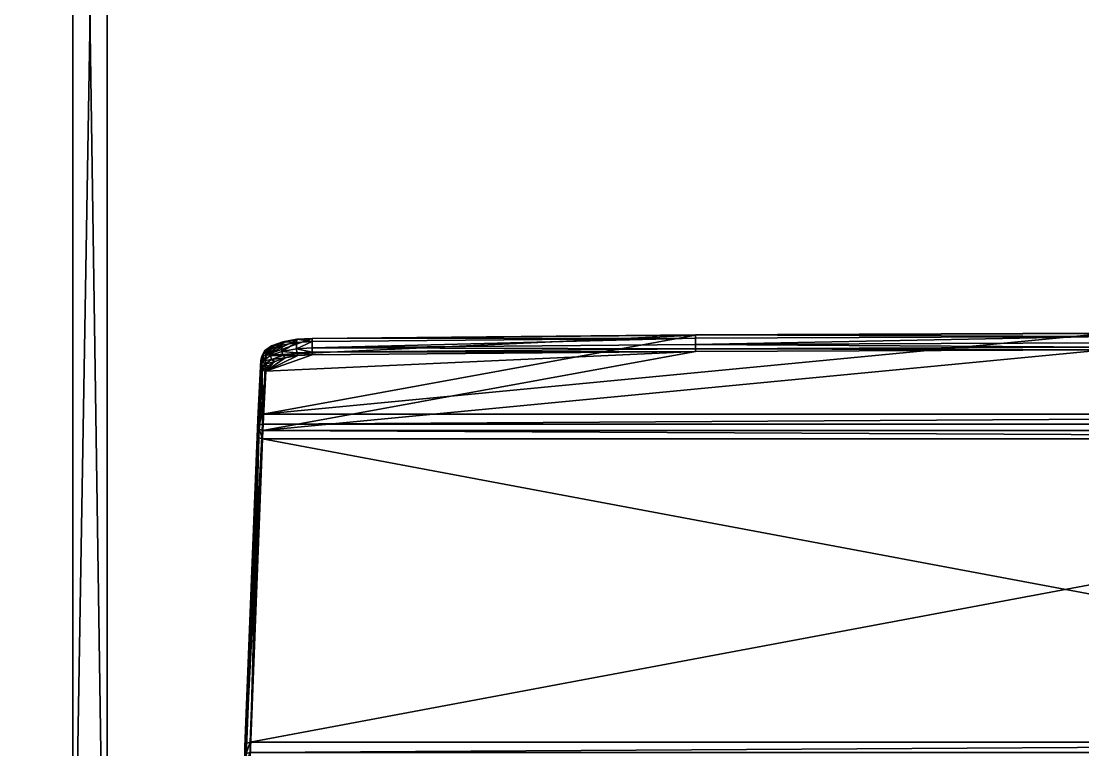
# Model space of a CAD drawing. Extents: x -0.75 to 2.5, y -6.86 to 0.72.
# Drawn here: x 0.315 to 0.6236, y -0.2118 to 0 of the extents above; entities that cross this region are included whole.
import ezdxf

# ---------------------------------------------------------------- set-up
doc = ezdxf.new("R2010")
doc.units = 0
doc.layers.add('72OFGO2D01_GRAFIK', color=1, linetype='CONTINUOUS')
doc.layers.add('72VIAI3D_ANY', color=1, linetype='CONTINUOUS')

# ---------------------------------------------------------------- blocks, each defined once
blk = doc.blocks.new('OB__000047')
at = {"layer": '72VIAI3D_ANY'}
mesh = blk.add_polyface(dxfattribs=at)
corners = [(0.04, -0.12258, 0.08705), (0.04, -0.09231, 0.00621), (0.04, -0.13488, 0.07995), (0.04, -0.08223, 0.01721), (0.039, -0.08986, 0.00153), (0.001, -0.08763, 0.00039), (0.001, -0.08986, 0.00153), (0.039, -0.09163, 0.0033), (0.001, -0.09163, 0.0033), (0.039, -0.09302, 0.00545), (0.001, -0.09302, 0.00545), (0, -0.08223, 0.01721), (0, -0.13488, 0.07995), (0, -0.09231, 0.00621), (0, -0.12258, 0.08705), (0.039, -0.13574, 0.07945), (0.001, -0.13574, 0.07945), (0.039, -0.12308, 0.08792), (0.001, -0.13538, 0.08082), (0.001, -0.12308, 0.08792), (0.039, -0.13538, 0.08082), (0.039, -0.08154, 0.01796), (0.001, -0.12171, 0.08755), (0.001, -0.08154, 0.01796), (0.039, -0.12171, 0.08755), (0.04, -0.09085, 0.00393), (0.04, -0.08731, 0.00135), (0.04, -0.08926, 0.00235), (0, -0.08731, 0.00135), (0, -0.09085, 0.00393), (0, -0.08926, 0.00235), (0.039, -0.08763, 0.00039), (0.015, -0.09163, 0.0033), (0.015, -0.75362, 0.00153), (0.015, -0.08986, 0.00153), (0.015, -0.09302, 0.00545), (0.015, -0.75185, 0.0033), (0.015, -0.12451, 0.06), (0.015, -0.75047, 0.00545), (0.025, -0.12451, 0.06), (0.015, -0.71897, 0.06), (0.025, -0.09302, 0.00545), (0.025, -0.71897, 0.06), (0.025, -0.09163, 0.0033), (0.025, -0.75047, 0.00545), (0.025, -0.08986, 0.00153), (0.025, -0.75185, 0.0033), (0.025, -0.08763, 0.00039), (0.025, -0.75362, 0.00153), (0.025, -0.08516), (0.025, -0.75586, 0.00039), (0.015, -0.08516), (0.025, -0.75833), (0.015, -0.08763, 0.00039), (0.015, -0.75833), (0.015, -0.75586, 0.00039)]
mesh.append_faces([[corners[k] for k in face] for face in [(12, 18, 16), (14, 22, 19), (15, 20, 2), (0, 17, 24)]], dxfattribs={"color": 9})
mesh.append_faces([[corners[k] for k in face] for face in [(0, 1, 2), (4, 5, 6), (7, 6, 8), (6, 7, 4), (8, 9, 7), (12, 11, 14), (15, 10, 16), (17, 18, 19), (18, 17, 20), (21, 22, 23), (22, 21, 24), (25, 26, 27), (28, 29, 30), (16, 13, 12), (29, 10, 8), (12, 19, 18), (19, 12, 14), (18, 15, 16), (15, 18, 20), (23, 14, 11), (14, 23, 22), (22, 17, 19), (17, 22, 24), (8, 30, 29), (30, 8, 6), (2, 9, 15), (7, 1, 25), (0, 20, 17), (20, 0, 2), (3, 24, 21), (24, 3, 0), (27, 31, 4), (25, 4, 7), (4, 25, 27), (39, 40, 37), (41, 42, 39), (51, 52, 49), (53, 54, 51)]], dxfattribs={"vtx0": -1, "color": 9})
mesh.append_faces([[corners[k] for k in face] for face in [(32, 33, 34), (35, 36, 32), (37, 38, 35), (43, 44, 41), (45, 46, 43), (47, 48, 45), (49, 50, 47), (34, 55, 53)]], dxfattribs={"vtx0": -1, "vtx1": -1, "color": 9})
mesh.append_faces([[corners[k] for k in face] for face in [(1, 0, 3), (9, 8, 10), (11, 12, 13), (10, 15, 9), (13, 16, 10), (10, 29, 13), (9, 2, 1), (1, 7, 9)]], dxfattribs={"vtx0": -1, "vtx2": -1, "color": 9})
mesh = blk.add_polyface(dxfattribs=at)
corners = [(0.04, -0.7209, 0.08705), (0.04, -0.75117, 0.00621), (0.04, -0.76126, 0.01721), (0.04, -0.70861, 0.07995), (0.001, -0.75586, 0.00039), (0.039, -0.75362, 0.00153), (0.001, -0.75362, 0.00153), (0.039, -0.75185, 0.0033), (0.001, -0.75185, 0.0033), (0.039, -0.75047, 0.00545), (0.001, -0.75047, 0.00545), (0, -0.76126, 0.01721), (0, -0.70861, 0.07995), (0, -0.7209, 0.08705), (0, -0.75117, 0.00621), (0.039, -0.70774, 0.07945), (0.001, -0.70774, 0.07945), (0.039, -0.7204, 0.08792), (0.001, -0.70811, 0.08082), (0.039, -0.70811, 0.08082), (0.001, -0.7204, 0.08792), (0.039, -0.76195, 0.01796), (0.001, -0.72177, 0.08755), (0.039, -0.72177, 0.08755), (0.001, -0.76195, 0.01796), (0.04, -0.75617, 0.00135), (0.04, -0.75264, 0.00393), (0.04, -0.75422, 0.00235), (0, -0.75264, 0.00393), (0, -0.75617, 0.00135), (0, -0.75422, 0.00235), (0.039, -0.75586, 0.00039), (0.015, -0.75362, 0.00153), (0.015, -0.09163, 0.0033), (0.015, -0.75185, 0.0033), (0.015, -0.09302, 0.00545), (0.015, -0.75047, 0.00545), (0.015, -0.12451, 0.06), (0.015, -0.71897, 0.06), (0.025, -0.12451, 0.06), (0.025, -0.71897, 0.06), (0.025, -0.09302, 0.00545), (0.025, -0.75047, 0.00545), (0.025, -0.09163, 0.0033), (0.025, -0.75185, 0.0033), (0.025, -0.08986, 0.00153), (0.025, -0.75362, 0.00153), (0.025, -0.08763, 0.00039), (0.025, -0.75586, 0.00039), (0.025, -0.08516), (0.025, -0.75833), (0.015, -0.08516), (0.015, -0.75833), (0.015, -0.08763, 0.00039), (0.015, -0.75586, 0.00039), (0.015, -0.08986, 0.00153)]
mesh.append_faces([[corners[k] for k in face] for face in [(16, 18, 12), (20, 22, 13), (3, 19, 15), (23, 17, 0)]], dxfattribs={"color": 9})
mesh.append_faces([[corners[k] for k in face] for face in [(1, 0, 3), (4, 5, 6), (7, 6, 5), (6, 7, 8), (9, 8, 7), (11, 12, 13), (10, 15, 16), (17, 18, 19), (18, 17, 20), (21, 22, 23), (22, 21, 24), (25, 26, 27), (28, 29, 30), (14, 16, 12), (10, 28, 8), (12, 20, 13), (20, 12, 18), (18, 15, 19), (15, 18, 16), (24, 13, 22), (13, 24, 11), (22, 17, 23), (17, 22, 20), (8, 30, 6), (30, 8, 28), (9, 3, 15), (1, 7, 26), (0, 19, 3), (19, 0, 17), (2, 23, 0), (23, 2, 21), (31, 27, 5), (26, 5, 27), (5, 26, 7), (36, 37, 38), (38, 39, 40), (48, 49, 50), (50, 51, 52)]], dxfattribs={"vtx0": -1, "color": 9})
mesh.append_faces([[corners[k] for k in face] for face in [(0, 1, 2), (8, 9, 10), (12, 11, 14), (15, 10, 9), (16, 14, 10), (28, 10, 14), (3, 9, 1), (7, 1, 9), (32, 33, 34), (34, 35, 36), (40, 41, 42), (42, 43, 44), (44, 45, 46), (46, 47, 48), (52, 53, 54), (54, 55, 32)]], dxfattribs={"vtx0": -1, "vtx1": -1, "color": 9})
blk = doc.blocks.new('OB__000051')
at = {"layer": '72VIAI3D_ANY'}
blk.add_blockref('OB__000047', (0.315001, 0.421741, 0.236), dxfattribs=at)
blk = doc.blocks.new('72VIAI3D__000052')
at = {"layer": '72VIAI3D_ANY'}
blk.add_blockref('OB__000051', (0, 0), dxfattribs=at)
blk = doc.blocks.new('72VIAI3D__000053')
at = {"layer": '72VIAI3D_ANY'}
blk.add_blockref('72VIAI3D__000052', (0, 0), dxfattribs=at)
blk = doc.blocks.new('OB__000068')
at = {"layer": '72VIAI3D_ANY'}
mesh = blk.add_polyface(dxfattribs=at)
corners = [(0.00525, -0.02824, 0.54774), (0.49483, -0.0307, 0.5423), (0.00517, -0.0307, 0.5423), (0.4985, -0.12327, 0.35776), (0.0015, -0.12327, 0.35776), (0.0015, -0.12434, 0.34248), (0.4985, -0.12184, 0.34903), (0.0015, -0.12184, 0.34903), (0.4985, -0.11887, 0.35538), (0.0015, -0.11887, 0.35538), (0.49487, -0.0264, 0.53972), (0.00513, -0.0264, 0.53972), (0.49477, -0.02354, 0.54591), (0.00523, -0.02354, 0.54591), (0.49475, -0.02824, 0.54774), (0.25, -0.00478, 0.60877), (0.13101, -0.00332, 0.60836), (0.25, -0.00093, 0.60904), (0.25, -0.00282, 0.60969), (0.13101, -0.00143, 0.60771), (0.01961, -0.00429, 0.60571), (0.01961, -0.00242, 0.605), (0.25, -0.00005, 0.60715), (0.13101, -0.00054, 0.60582), (0.13101, -0.00527, 0.60745), (0.00611, -0.01106, 0.59224), (0.01961, -0.00623, 0.60484), (0.01961, -0.00156, 0.60306), (0.00611, -0.00639, 0.59046), (0.25, 0, 0.60832), (0.13101, -0.0005, 0.60699), (0.13101, -0.00452, 0.60838), (0.25, -0.00402, 0.6097), (0.01961, -0.00547, 0.60576), (0.01961, -0.0015, 0.60425), (0.01544, -0.0018, 0.60243)]
mesh.append_faces([[corners[k] for k in face] for face in [(19, 20, 21), (20, 31, 33), (34, 19, 21)]], dxfattribs={"vtx0": -1, "color": 9})
mesh.append_faces([[corners[k] for k in face] for face in [(0, 1, 2), (2, 3, 4), (5, 6, 7), (7, 8, 9), (9, 10, 11), (11, 12, 13), (16, 17, 18), (17, 16, 19), (20, 19, 16), (24, 25, 26), (27, 28, 23), (13, 23, 28)]], dxfattribs={"vtx0": -1, "vtx1": -1, "color": 9})
mesh.append_faces([[corners[k] for k in face] for face in [(14, 0, 15)]], dxfattribs={"vtx0": -1, "vtx1": -1, "vtx2": -1, "color": 9})
mesh.append_faces([[corners[k] for k in face] for face in [(13, 22, 23), (0, 24, 15), (23, 29, 30), (29, 23, 22), (30, 17, 19), (17, 30, 29), (15, 31, 32), (31, 15, 24), (32, 16, 18), (16, 32, 31), (31, 20, 16), (24, 33, 31), (33, 24, 26), (27, 30, 34), (30, 27, 23), (19, 34, 30), (34, 35, 27)]], dxfattribs={"vtx0": -1, "vtx2": -1, "color": 9})
mesh.append_faces([[corners[k] for k in face] for face in [(0, 25, 24)]], dxfattribs={"vtx1": -1, "vtx2": -1, "color": 9})
mesh = blk.add_polyface(dxfattribs=at)
corners = [(0.36899, -0.00332, 0.60836), (0.25, -0.00093, 0.60904), (0.36899, -0.00143, 0.60771), (0.25, -0.00282, 0.60969), (0.4804, -0.00429, 0.60571), (0.4804, -0.00242, 0.605), (0.49483, -0.0307, 0.5423), (0.00525, -0.02824, 0.54774), (0.49475, -0.02824, 0.54774), (0.4985, -0.12327, 0.35776), (0.00517, -0.0307, 0.5423), (0.4985, -0.12642, 0.35103), (0.0015, -0.12327, 0.35776), (0.4985, -0.12184, 0.34903), (0.0015, -0.12434, 0.34248), (0.4985, -0.12434, 0.34248), (0.4985, -0.11887, 0.35538), (0.0015, -0.12184, 0.34903), (0.49487, -0.0264, 0.53972), (0.0015, -0.11887, 0.35538), (0.49477, -0.02354, 0.54591), (0.00513, -0.0264, 0.53972), (0.36899, -0.00054, 0.60582), (0.25, -0.00005, 0.60715), (0.48039, -0.00623, 0.60484), (0.49389, -0.01106, 0.59224), (0.36899, -0.00527, 0.60745), (0.49389, -0.00639, 0.59046), (0.48039, -0.00156, 0.60306), (0.00523, -0.02354, 0.54591), (0.25, -0.00478, 0.60877), (0.25, 0, 0.60832), (0.36899, -0.0005, 0.60699), (0.36899, -0.00452, 0.60838), (0.25, -0.00402, 0.6097), (0.4804, -0.00547, 0.60576), (0.4804, -0.0015, 0.60425)]
mesh.append_faces([[corners[k] for k in face] for face in [(4, 2, 5), (33, 4, 35), (2, 36, 5)]], dxfattribs={"vtx0": -1, "color": 9})
mesh.append_faces([[corners[k] for k in face] for face in [(6, 7, 8), (9, 10, 6), (11, 12, 9), (13, 14, 15), (16, 17, 13), (18, 19, 16), (20, 21, 18), (24, 25, 26), (22, 27, 28), (22, 31, 23), (31, 22, 32), (32, 1, 31), (1, 32, 2), (30, 33, 26), (33, 30, 34), (34, 0, 33), (0, 34, 3), (4, 33, 0), (26, 35, 24), (35, 26, 33), (28, 32, 22), (32, 28, 36), (36, 2, 32)]], dxfattribs={"vtx0": -1, "vtx1": -1, "color": 9})
mesh.append_faces([[corners[k] for k in face] for face in [(29, 20, 23)]], dxfattribs={"vtx0": -1, "vtx1": -1, "vtx2": -1, "color": 9})
mesh.append_faces([[corners[k] for k in face] for face in [(0, 1, 2), (1, 0, 3), (2, 4, 0), (26, 25, 8)]], dxfattribs={"vtx0": -1, "vtx2": -1, "color": 9})
mesh.append_faces([[corners[k] for k in face] for face in [(22, 23, 20), (30, 26, 8)]], dxfattribs={"vtx1": -1, "vtx2": -1, "color": 9})
mesh = blk.add_polyface(dxfattribs=at)
corners = [(0.00747, -0.0065, 0.59994), (0.01079, -0.00344, 0.60232), (0.01079, -0.00531, 0.60304), (0.01497, -0.00268, 0.60431), (0.01497, -0.00455, 0.60503), (0.01961, -0.00242, 0.605), (0.01961, -0.00429, 0.60571), (0.01961, -0.00156, 0.60306), (0.01544, -0.0018, 0.60243), (0.00611, -0.00639, 0.59046), (0.01168, -0.00248, 0.60064), (0.0087, -0.00355, 0.59786), (0.01961, -0.00623, 0.60484), (0.00611, -0.01106, 0.59224), (0.01544, -0.00647, 0.60421), (0.01168, -0.00715, 0.60242), (0.0087, -0.00822, 0.59964), (0.01101, -0.0025, 0.60164), (0.00778, -0.00366, 0.59862), (0.01101, -0.00647, 0.60315), (0.00778, -0.00763, 0.60013), (0.01509, -0.00176, 0.60358), (0.01509, -0.00573, 0.60509), (0.01961, -0.00547, 0.60576), (0.01961, -0.0015, 0.60425)]
mesh.append_faces([[corners[k] for k in face] for face in [(0, 1, 2), (3, 2, 1), (2, 3, 4), (5, 4, 3), (4, 5, 6), (11, 17, 18), (17, 11, 10), (1, 18, 17), (0, 19, 20), (19, 0, 2), (20, 15, 16), (15, 20, 19), (3, 17, 21), (17, 3, 1), (21, 10, 8), (10, 21, 17), (19, 14, 15), (14, 19, 22), (2, 22, 19), (22, 2, 4), (22, 12, 14), (4, 23, 22), (23, 4, 6), (5, 21, 24), (21, 5, 3), (8, 24, 21)]], dxfattribs={"vtx0": -1, "color": 9})
mesh.append_faces([[corners[k] for k in face] for face in [(12, 13, 14), (14, 13, 15), (15, 13, 16)]], dxfattribs={"vtx0": -1, "vtx1": -1, "color": 9})
mesh.append_faces([[corners[k] for k in face] for face in [(12, 22, 23)]], dxfattribs={"vtx0": -1, "vtx2": -1, "color": 9})
mesh.append_faces([[corners[k] for k in face] for face in [(7, 8, 9), (8, 10, 9), (10, 11, 9)]], dxfattribs={"vtx1": -1, "vtx2": -1, "color": 9})
mesh = blk.add_polyface(dxfattribs=at)
corners = [(0.00374, -0.02684, 0.54719), (0.00461, -0.00779, 0.591), (0.00461, -0.00966, 0.59171), (0.00373, -0.02494, 0.54645), (0.00534, -0.00613, 0.59532), (0.00534, -0.008, 0.59603), (0.00747, -0.00463, 0.59923), (0.00747, -0.0065, 0.59994), (0.01079, -0.00344, 0.60232), (0.0087, -0.00355, 0.59786), (0.00678, -0.0049, 0.59435), (0.00611, -0.00639, 0.59046), (0.0087, -0.00822, 0.59964), (0.00611, -0.01106, 0.59224), (0.00678, -0.00957, 0.59613), (0.00778, -0.00366, 0.59862), (0.0057, -0.00512, 0.59481), (0.00778, -0.00763, 0.60013), (0.0057, -0.00909, 0.59632), (0.00498, -0.00674, 0.59059), (0.00523, -0.02354, 0.54591), (0.00411, -0.02389, 0.54604), (0.00412, -0.02789, 0.5476), (0.00525, -0.02824, 0.54774), (0.00498, -0.01071, 0.59211)]
mesh.append_faces([[corners[k] for k in face] for face in [(0, 1, 2), (4, 2, 1), (2, 4, 5), (6, 5, 4), (5, 6, 7), (8, 7, 6), (12, 13, 14), (10, 15, 16), (15, 10, 9), (16, 6, 4), (6, 16, 15), (5, 17, 18), (17, 5, 7), (18, 12, 14), (12, 18, 17), (15, 8, 6), (1, 21, 19), (4, 19, 16), (19, 4, 1), (16, 11, 10), (24, 0, 2), (18, 2, 5), (2, 18, 24), (14, 24, 18)]], dxfattribs={"vtx0": -1, "color": 9})
mesh.append_faces([[corners[k] for k in face] for face in [(1, 0, 3)]], dxfattribs={"vtx0": -1, "vtx1": -1, "color": 9})
mesh.append_faces([[corners[k] for k in face] for face in [(19, 20, 11), (20, 19, 21), (21, 1, 3), (11, 16, 19), (22, 13, 23), (13, 22, 24), (0, 24, 22), (24, 14, 13)]], dxfattribs={"vtx0": -1, "vtx2": -1, "color": 9})
mesh.append_faces([[corners[k] for k in face] for face in [(9, 10, 11)]], dxfattribs={"vtx2": -1, "color": 9})
mesh = blk.add_polyface(dxfattribs=at)
corners = [(0, -0.12505, 0.35043), (0, -0.1202, 0.35609), (0, -0.12195, 0.35704), (0, -0.12322, 0.34963), (0.00364, -0.02769, 0.5405), (0.00374, -0.02684, 0.54719), (0.00366, -0.02941, 0.54153), (0.00373, -0.02494, 0.54645), (0.00517, -0.0307, 0.5423), (0.00412, -0.02789, 0.5476), (0.00525, -0.02824, 0.54774), (0.00404, -0.03037, 0.54211), (0.00411, -0.02389, 0.54604), (0.00401, -0.02672, 0.53991), (0.00523, -0.02354, 0.54591), (0.00513, -0.0264, 0.53972), (0.00038, -0.11921, 0.35556), (0.00038, -0.12219, 0.34918), (0.0015, -0.11887, 0.35538), (0.0015, -0.12184, 0.34903), (0.0015, -0.12642, 0.35103), (0.00038, -0.12294, 0.35758), (0.0015, -0.12327, 0.35776), (0.00038, -0.12608, 0.35089), (0.00038, -0.12469, 0.3426), (0.0015, -0.12434, 0.34248), (0, -0.12576, 0.34297)]
mesh.append_faces([[corners[k] for k in face] for face in [(0, 1, 2), (1, 0, 3), (8, 9, 10), (9, 8, 11), (11, 5, 9), (5, 11, 6), (12, 4, 13), (4, 12, 7), (14, 13, 15), (13, 14, 12), (16, 3, 17), (3, 16, 1), (18, 17, 19), (17, 18, 16), (16, 15, 13), (15, 16, 18), (1, 13, 4), (13, 1, 16), (20, 21, 22), (2, 23, 0), (23, 2, 21), (11, 22, 21), (22, 11, 8), (6, 21, 2), (21, 6, 11), (24, 19, 17), (19, 24, 25), (26, 17, 3), (17, 26, 24)]], dxfattribs={"vtx0": -1, "vtx1": -1, "color": 9})
mesh.append_faces([[corners[k] for k in face] for face in [(4, 5, 6), (5, 4, 7), (1, 6, 2), (6, 1, 4)]], dxfattribs={"vtx0": -1, "vtx2": -1, "color": 9})
blk = doc.blocks.new('OB__000082')
at = {"layer": '72VIAI3D_ANY'}
blk.add_blockref('OB__000068', (0.380001, -0.090693, 0.2263), dxfattribs=at)
blk = doc.blocks.new('72VIAI3D__000083')
at = {"layer": '72VIAI3D_ANY'}
blk.add_blockref('OB__000082', (0, 0), dxfattribs=at)
blk = doc.blocks.new('72VIAI3D__000084')
at = {"layer": '72VIAI3D_ANY'}
blk.add_blockref('72VIAI3D__000083', (0, 0), dxfattribs=at)
blk = doc.blocks.new('72VIAI3D__VI_AI_AD2_000163')
at = {"layer": '72VIAI3D_ANY'}
for name in ['72VIAI3D__000053', '72VIAI3D__000084']:
    blk.add_blockref(name, (0, 0), dxfattribs=at)
blk = doc.blocks.new('OB__000695')
at = {"layer": '72VIAI3D_ANY'}
blk.add_blockref('72VIAI3D__VI_AI_AD2_000163', (0, 0), dxfattribs=at)
blk = doc.blocks.new('OB2D__000696')
at = {"layer": 'DEFAULT', "linetype": 'CONTINUOUS'}
for p, q in [((0.330001, 0.285999), (0.330001, -0.285999)), ((0.340001, -0.285999), (0.340001, 0.285999)), ((0.399606, -0.093111), (0.395088, -0.092452)), ((0.399606, -0.096166), (0.511012, -0.095211)), ((0.630001, -0.095469), (0.511012, -0.095211)), ((0.384606, -0.098485), (0.383735, -0.11563)), ((0.384983, -0.097434), (0.384606, -0.098485)), ((0.385702, -0.095816), (0.384983, -0.097434)), ((0.385702, -0.099787), (0.387778, -0.098327)), ((0.387778, -0.098327), (0.391013, -0.097168)), ((0.391013, -0.097168), (0.395088, -0.096423)), ((0.395088, -0.096423), (0.399606, -0.096166)), ((0.384984, -0.101406), (0.384122, -0.118586)), ((0.384984, -0.101406), (0.385702, -0.099787)), ((0.383735, -0.11563), (0.383642, -0.118384)), ((0.383642, -0.118384), (0.380001, -0.210889)), ((0.384122, -0.118586), (0.384044, -0.121067)), ((0.384044, -0.121067), (0.380376, -0.213635)), ((0.380001, -0.210889), (0.380001, -0.212644))]:
    blk.add_line(p, q, dxfattribs=at)

msp = doc.modelspace()

# ---------------------------------------------------------------- block references
at = {"layer": '72OFGO2D01_GRAFIK'}
msp.add_blockref('OB2D__000696', (0, 0), dxfattribs=at)
at = {"layer": '72VIAI3D_ANY'}
msp.add_blockref('OB__000695', (0, 0), dxfattribs=at)

doc.saveas('drawing.dxf')
